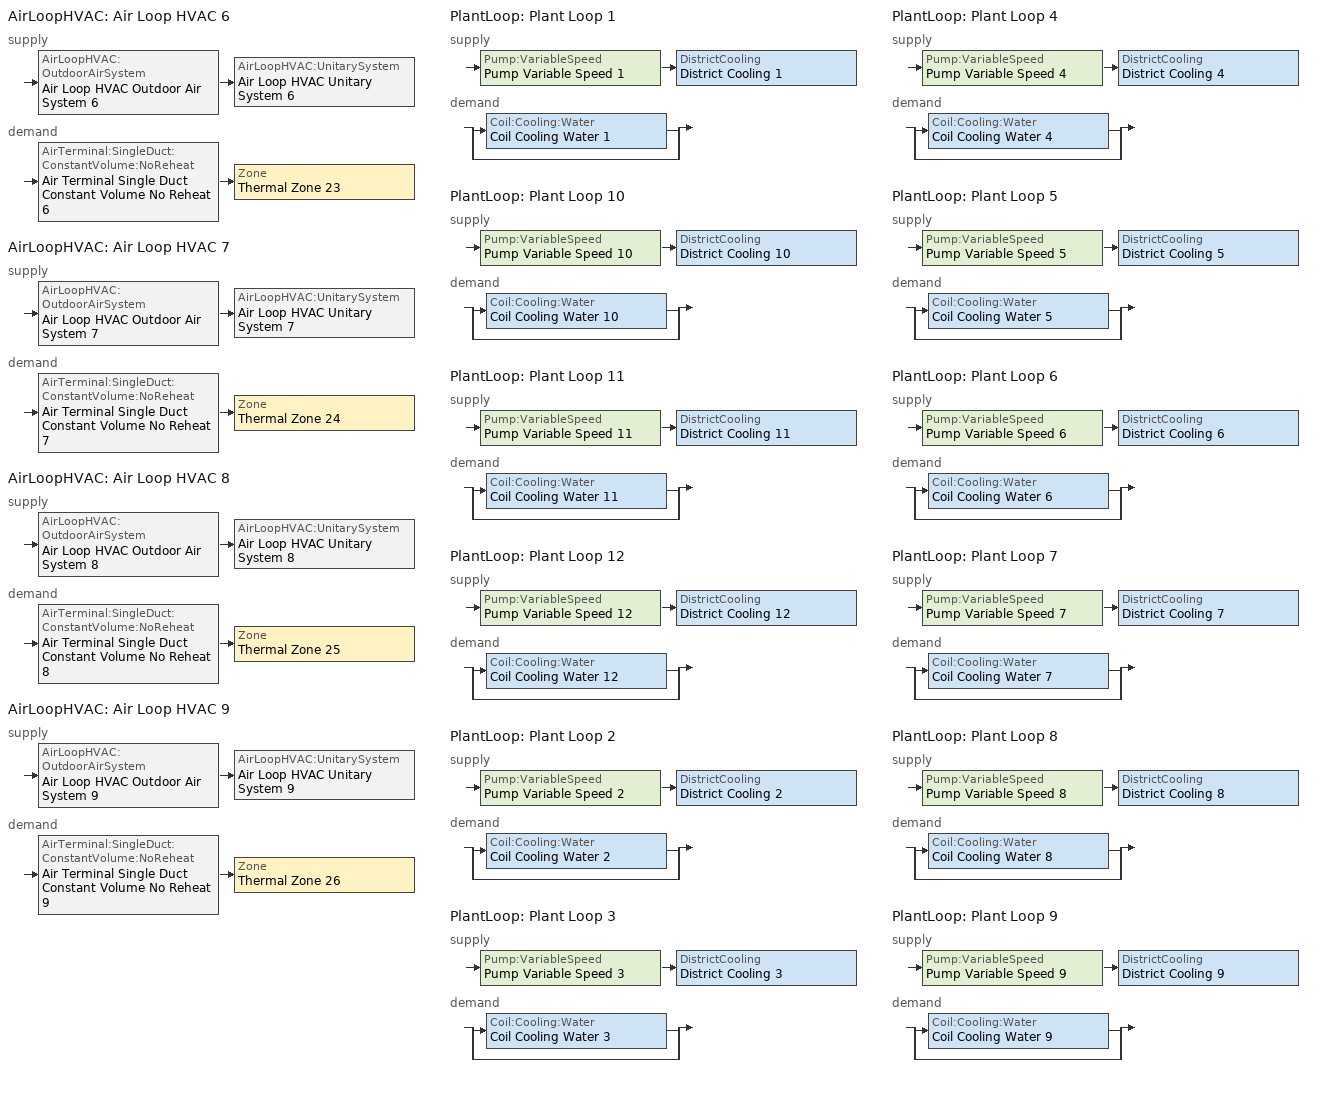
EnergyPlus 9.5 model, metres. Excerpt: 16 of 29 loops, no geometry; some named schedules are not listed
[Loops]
AirLoopHVAC 'Air Loop HVAC 6'
 supply: AirLoopHVAC:OutdoorAirSystem 'Air Loop HVAC Outdoor Air System 6' > AirLoopHVAC:UnitarySystem 'Air Loop HVAC Unitary System 6'
 demand: AirTerminal:SingleDuct:ConstantVolume:NoReheat 'Air Terminal Single Duct Constant Volume No Reheat 6' > Zone 'Thermal Zone 23'
AirLoopHVAC 'Air Loop HVAC 7'
 supply: AirLoopHVAC:OutdoorAirSystem 'Air Loop HVAC Outdoor Air System 7' > AirLoopHVAC:UnitarySystem 'Air Loop HVAC Unitary System 7'
 demand: AirTerminal:SingleDuct:ConstantVolume:NoReheat 'Air Terminal Single Duct Constant Volume No Reheat 7' > Zone 'Thermal Zone 24'
AirLoopHVAC 'Air Loop HVAC 8'
 supply: AirLoopHVAC:OutdoorAirSystem 'Air Loop HVAC Outdoor Air System 8' > AirLoopHVAC:UnitarySystem 'Air Loop HVAC Unitary System 8'
 demand: AirTerminal:SingleDuct:ConstantVolume:NoReheat 'Air Terminal Single Duct Constant Volume No Reheat 8' > Zone 'Thermal Zone 25'
AirLoopHVAC 'Air Loop HVAC 9'
 supply: AirLoopHVAC:OutdoorAirSystem 'Air Loop HVAC Outdoor Air System 9' > AirLoopHVAC:UnitarySystem 'Air Loop HVAC Unitary System 9'
 demand: AirTerminal:SingleDuct:ConstantVolume:NoReheat 'Air Terminal Single Duct Constant Volume No Reheat 9' > Zone 'Thermal Zone 26'
PlantLoop 'Plant Loop 1'
 supply: Pump:VariableSpeed 'Pump Variable Speed 1' > DistrictCooling 'District Cooling 1'
 demand: split
  | Coil:Cooling:Water 'Coil Cooling Water 1'
  | bypass
PlantLoop 'Plant Loop 10'
 supply: Pump:VariableSpeed 'Pump Variable Speed 10' > DistrictCooling 'District Cooling 10'
 demand: split
  | Coil:Cooling:Water 'Coil Cooling Water 10'
  | bypass
PlantLoop 'Plant Loop 11'
 supply: Pump:VariableSpeed 'Pump Variable Speed 11' > DistrictCooling 'District Cooling 11'
 demand: split
  | Coil:Cooling:Water 'Coil Cooling Water 11'
  | bypass
PlantLoop 'Plant Loop 12'
 supply: Pump:VariableSpeed 'Pump Variable Speed 12' > DistrictCooling 'District Cooling 12'
 demand: split
  | Coil:Cooling:Water 'Coil Cooling Water 12'
  | bypass
PlantLoop 'Plant Loop 2'
 supply: Pump:VariableSpeed 'Pump Variable Speed 2' > DistrictCooling 'District Cooling 2'
 demand: split
  | Coil:Cooling:Water 'Coil Cooling Water 2'
  | bypass
PlantLoop 'Plant Loop 3'
 supply: Pump:VariableSpeed 'Pump Variable Speed 3' > DistrictCooling 'District Cooling 3'
 demand: split
  | Coil:Cooling:Water 'Coil Cooling Water 3'
  | bypass
PlantLoop 'Plant Loop 4'
 supply: Pump:VariableSpeed 'Pump Variable Speed 4' > DistrictCooling 'District Cooling 4'
 demand: split
  | Coil:Cooling:Water 'Coil Cooling Water 4'
  | bypass
PlantLoop 'Plant Loop 5'
 supply: Pump:VariableSpeed 'Pump Variable Speed 5' > DistrictCooling 'District Cooling 5'
 demand: split
  | Coil:Cooling:Water 'Coil Cooling Water 5'
  | bypass
PlantLoop 'Plant Loop 6'
 supply: Pump:VariableSpeed 'Pump Variable Speed 6' > DistrictCooling 'District Cooling 6'
 demand: split
  | Coil:Cooling:Water 'Coil Cooling Water 6'
  | bypass
PlantLoop 'Plant Loop 7'
 supply: Pump:VariableSpeed 'Pump Variable Speed 7' > DistrictCooling 'District Cooling 7'
 demand: split
  | Coil:Cooling:Water 'Coil Cooling Water 7'
  | bypass
PlantLoop 'Plant Loop 8'
 supply: Pump:VariableSpeed 'Pump Variable Speed 8' > DistrictCooling 'District Cooling 8'
 demand: split
  | Coil:Cooling:Water 'Coil Cooling Water 8'
  | bypass
PlantLoop 'Plant Loop 9'
 supply: Pump:VariableSpeed 'Pump Variable Speed 9' > DistrictCooling 'District Cooling 9'
 demand: split
  | Coil:Cooling:Water 'Coil Cooling Water 9'
  | bypass
[SizingPeriod:DesignDay] Day of Month=21; Day Type=SummerDesignDay; Dry-Bulb Temperature Range Modifier Type=DifferenceSchedule; Humidity Condition Type=WetBulbProfileDifferenceSchedule; Barometric Pressure {Pa}=97973.2; Wind Speed {m/s}=9.02; Wind Direction {deg}=0; Rain Indicator=No; Snow Indicator=No; Solar Model Indicator=Schedule
Name | Month | Maximum Dry-Bulb Temperature {C} | Dry-Bulb Temperature Range Modifier Day Schedule | Wetbulb or DewPoint at Maximum Dry-Bulb {C} | Humidity Condition Day Schedule | Daylight Saving Time Indicator | Beam Solar Day Schedule | Diffuse Solar Day Schedule
Sizing Period Design Day 13 | 12 | 11 | Schedule Day 556 | 9.99532 | Schedule Day 557 | No | Schedule Day 558 | Schedule Day 559
Sizing Period Design Day 2 | 1 | 7.88889 | Schedule Day 512 | 7.21793 | Schedule Day 513 | No | Schedule Day 514 | Schedule Day 515
Sizing Period Design Day 3 | 2 | 9.88889 | Schedule Day 516 | 9.88889 | Schedule Day 517 | No | Schedule Day 518 | Schedule Day 519
Sizing Period Design Day 4 | 3 | 16 | Schedule Day 520 | 14.9947 | Schedule Day 521 | Yes | Schedule Day 522 | Schedule Day 523
Sizing Period Design Day 5 | 4 | 21.5556 | Schedule Day 524 | 17.2224 | Schedule Day 525 | Yes | Schedule Day 526 | Schedule Day 527
Sizing Period Design Day 6 | 5 | 26.7778 | Schedule Day 528 | 20.0019 | Schedule Day 529 | Yes | Schedule Day 530 | Schedule Day 531
Sizing Period Design Day 7 | 6 | 30.4444 | Schedule Day 532 | 21.6667 | Schedule Day 533 | Yes | Schedule Day 534 | Schedule Day 535
Sizing Period Design Day 8 | 7 | 32.1111 | Schedule Day 536 | 22.7778 | Schedule Day 537 | Yes | Schedule Day 538 | Schedule Day 539
Sizing Period Design Day 9 | 8 | 32.1111 | Schedule Day 540 | 22.7778 | Schedule Day 541 | Yes | Schedule Day 542 | Schedule Day 543
[ZoneControl:Thermostat] Temperature Difference Between Cutout And Setpoint {deltaC}=0
Name | Zone or ZoneList | Control Type Schedule | Control 1
Thermal Zone 23 Thermostat | Thermal Zone 23 | Thermal Zone 23 Thermostat Schedule | Thermostat Setpoint Dual Setpoint 6
Thermal Zone 24 Thermostat | Thermal Zone 24 | Thermal Zone 24 Thermostat Schedule | Thermostat Setpoint Dual Setpoint 7
Thermal Zone 25 Thermostat | Thermal Zone 25 | Thermal Zone 25 Thermostat Schedule | Thermostat Setpoint Dual Setpoint 8
Thermal Zone 26 Thermostat | Thermal Zone 26 | Thermal Zone 26 Thermostat Schedule | Thermostat Setpoint Dual Setpoint 9
[ThermostatSetpoint:DualSetpoint]
Name | Heating Setpoint Temperature Schedule | Cooling Setpoint Temperature Schedule
Thermostat Setpoint Dual Setpoint 6 | Schedule Year 12 | Schedule Year 11
Thermostat Setpoint Dual Setpoint 7 | Schedule Year 14 | Schedule Year 13
Thermostat Setpoint Dual Setpoint 8 | Schedule Year 16 | Schedule Year 15
Thermostat Setpoint Dual Setpoint 9 | Schedule Year 18 | Schedule Year 17
[AirTerminal:SingleDuct:ConstantVolume:NoReheat]
Name | Availability Schedule | Maximum Air Flow Rate {m3/s}
Air Terminal Single Duct Constant Volume No Reheat 6 | Schedule Compact 25 | 11.9222
Air Terminal Single Duct Constant Volume No Reheat 7 | Schedule Compact 29 | 4.36043
Air Terminal Single Duct Constant Volume No Reheat 8 | Schedule Compact 33 | 9.27854
Air Terminal Single Duct Constant Volume No Reheat 9 | Schedule Compact 37 | 11.1463
[Zone equipment]
Thermal Zone 23: Air Terminal Single Duct Constant Volume No Reheat 6
Thermal Zone 24: Air Terminal Single Duct Constant Volume No Reheat 7
Thermal Zone 25: Air Terminal Single Duct Constant Volume No Reheat 8
Thermal Zone 26: Air Terminal Single Duct Constant Volume No Reheat 9
[Sizing:Zone] Zone Cooling Design Supply Air Temperature Input Method=SupplyAirTemperature; Zone Cooling Design Supply Air Temperature {C}=13.8889; Zone Cooling Design Supply Air Temperature Difference {deltaC}=11.11; Zone Heating Design Supply Air Temperature Input Method=SupplyAirTemperature; Zone Heating Design Supply Air Temperature {C}=35; Zone Heating Design Supply Air Temperature Difference {deltaC}=11.11; Zone Cooling Design Supply Air Humidity Ratio {kgWater/kgDryAir}=0.0085; Zone Heating Design Supply Air Humidity Ratio {kgWater/kgDryAir}=0.008; Cooling Design Air Flow Method=Flow/Zone; Cooling Minimum Air Flow per Zone Floor Area {m3/s-m2}=0.000762; Cooling Minimum Air Flow {m3/s}=0; Cooling Minimum Air Flow Fraction=0; Heating Design Air Flow Method=Flow/Zone; Heating Maximum Air Flow per Zone Floor Area {m3/s-m2}=0.002032; Heating Maximum Air Flow {m3/s}=0.141576; Heating Maximum Air Flow Fraction=0.3; Account for Dedicated Outdoor Air System=No
Name | Design Specification Outdoor Air Object | Cooling Design Air Flow Rate {m3/s} | Heating Design Air Flow Rate {m3/s}
Thermal Zone 23 | Design Specification Outdoor Air 6 | 11.9222 | 11.9222
Thermal Zone 24 | Design Specification Outdoor Air 7 | 4.36043 | 4.36043
Thermal Zone 25 | Design Specification Outdoor Air 8 | 9.27854 | 9.27854
Thermal Zone 26 | Design Specification Outdoor Air 9 | 11.1463 | 11.1463
[DesignSpecification:OutdoorAir] Outdoor Air Method=Sum; Outdoor Air Flow per Person {m3/s-person}=0; Outdoor Air Flow per Zone Floor Area {m3/s-m2}=0; Outdoor Air Flow per Zone {m3/s}=0; Outdoor Air Flow Air Changes per Hour {1/hr}=0
Design Specification Outdoor Air 6; Design Specification Outdoor Air 7; Design Specification Outdoor Air 8; Design Specification Outdoor Air 9
[Fan:OnOff] Fan Total Efficiency=0.64; Pressure Rise {Pa}=310.723; Motor Efficiency=0.914286; Motor In Airstream Fraction=1
Name | Availability Schedule | Maximum Flow Rate {m3/s} | Fan Power Ratio Function of Speed Ratio Curve | Fan Efficiency Ratio Function of Speed Ratio Curve
Fan On Off 6 | Schedule Year 75 | 11.9222 | Fan On Off Power Curve 5 | Fan On Off Efficiency Curve 5
Fan On Off 7 | Schedule Year 77 | 4.36043 | Fan On Off Power Curve 6 | Fan On Off Efficiency Curve 6
Fan On Off 8 | Schedule Year 79 | 9.27854 | Fan On Off Power Curve 7 | Fan On Off Efficiency Curve 7
Fan On Off 9 | Schedule Year 81 | 11.1463 | Fan On Off Power Curve 8 | Fan On Off Efficiency Curve 8
[Coil:Heating:Electric] Efficiency=1
Name | Availability Schedule | Nominal Capacity {W}
Coil Heating Electric 6 | Schedule Compact 23 | 1.5464e+06
Coil Heating Electric 7 | Schedule Compact 27 | 565581
Coil Heating Electric 8 | Schedule Compact 31 | 1.2035e+06
Coil Heating Electric 9 | Schedule Compact 35 | 1.44577e+06
[Coil:Heating:DX:SingleSpeed]
Coil Heating DX Single Speed 1: Availability Schedule=Schedule Compact 66; Gross Rated Heating Capacity {W}=5776.66; Gross Rated Heating COP {W/W}=3; Rated Air Flow Rate {m3/s}=0.193782; Rated Supply Fan Power Per Volume Flow Rate {W/(m3/s)}=773.3; Heating Capacity Function of Temperature Curve=Table Multi Variable Lookup 7; Heating Capacity Function of Flow Fraction Curve=Table Multi Variable Lookup 8; Energy Input Ratio Function of Temperature Curve=Table Multi Variable Lookup 9; Energy Input Ratio Function of Flow Fraction Curve=Table Multi Variable Lookup 10; Part Load Fraction Correlation Curve=Curve Quadratic 26; Minimum Outdoor Dry-Bulb Temperature for Compressor Operation {C}=-60; Maximum Outdoor Dry-Bulb Temperature for Defrost Operation {C}=5; Crankcase Heater Capacity {W}=0; Maximum Outdoor Dry-Bulb Temperature for Crankcase Heater Operation {C}=10; Defrost Strategy=Resistive; Defrost Control=Timed; Defrost Time Period Fraction=0.166667; Resistive Defrost Heater Capacity {W}=2000
[AirLoopHVAC] Design Supply Air Flow Rate {m3/s}=AutoSize; Design Return Air Flow Fraction of Supply Air Flow=1
Air Loop HVAC 6; Air Loop HVAC 7; Air Loop HVAC 8; Air Loop HVAC 9
[Sizing:System] Type of Load to Size On=Sensible; Design Outdoor Air Flow Rate {m3/s}=0; Central Heating Maximum System Air Flow Ratio=1; Preheat Design Temperature {C}=10; Preheat Design Humidity Ratio {kgWater/kgDryAir}=0.008; Precool Design Temperature {C}=15.5556; Precool Design Humidity Ratio {kgWater/kgDryAir}=0.008; Central Heating Design Supply Air Temperature {C}=35; Type of Zone Sum to Use=NonCoincident; 100% Outdoor Air in Cooling=No; 100% Outdoor Air in Heating=No; Central Cooling Design Supply Air Humidity Ratio {kgWater/kgDryAir}=0.0085; Central Heating Design Supply Air Humidity Ratio {kgWater/kgDryAir}=0.008; Cooling Supply Air Flow Rate Method=Flow/System; Cooling Supply Air Flow Rate Per Floor Area {m3/s-m2}=0.00996765; Cooling Fraction of Autosized Cooling Supply Air Flow Rate=1; Cooling Supply Air Flow Rate Per Unit Cooling Capacity {m3/s-W}=3.94755e-05; Heating Supply Air Flow Rate Method=Flow/System; Heating Supply Air Flow Rate Per Floor Area {m3/s-m2}=0.00996765; Heating Fraction of Autosized Heating Supply Air Flow Rate=1; Heating Fraction of Autosized Cooling Supply Air Flow Rate=1; Heating Supply Air Flow Rate Per Unit Heating Capacity {m3/s-W}=3.15882e-05; System Outdoor Air Method=ZoneSum; Zone Maximum Outdoor Air Fraction=1; Cooling Design Capacity Method=CoolingDesignCapacity; Cooling Design Capacity {W}=Autosize; Cooling Design Capacity Per Floor Area {W/m2}=234.7; Fraction of Autosized Cooling Design Capacity=1; Heating Design Capacity Method=HeatingDesignCapacity; Heating Design Capacity {W}=Autosize; Heating Design Capacity Per Floor Area {W/m2}=157; Fraction of Autosized Heating Design Capacity=1; Central Cooling Capacity Control Method=VT
Name | Central Cooling Design Supply Air Temperature {C} | Cooling Supply Air Flow Rate {m3/s} | Heating Supply Air Flow Rate {m3/s}
Air Loop HVAC 6 | 21.7258 | 11.9222 | 11.9222
Air Loop HVAC 7 | 24.6706 | 4.36043 | 4.36043
Air Loop HVAC 8 | 20.9289 | 9.27854 | 9.27854
Air Loop HVAC 9 | 21.8692 | 11.1463 | 11.1463
[AvailabilityManager:NightCycle] Applicability Schedule=Always On Discrete; Control Type=CycleOnAny; Thermostat Tolerance {deltaC}=1; Cycling Run Time Control Type=FixedRunTime; Cycling Run Time {s}=3600
Name | Fan Schedule
Availability Manager Night Cycle 1 | Schedule Year 65
Availability Manager Night Cycle 10 | Schedule Year 83
Availability Manager Night Cycle 11 | Schedule Year 85
Availability Manager Night Cycle 12 | Schedule Year 87
Availability Manager Night Cycle 13 | Schedule Year 89
Availability Manager Night Cycle 14 | Schedule Year 92
Availability Manager Night Cycle 15 | Schedule Year 94
Availability Manager Night Cycle 16 | Schedule Year 97
Availability Manager Night Cycle 17 | Schedule Year 99
Availability Manager Night Cycle 2 | Schedule Year 67
Availability Manager Night Cycle 3 | Schedule Year 69
Availability Manager Night Cycle 4 | Schedule Year 71
Availability Manager Night Cycle 5 | Schedule Year 73
Availability Manager Night Cycle 6 | Schedule Year 75
Availability Manager Night Cycle 7 | Schedule Year 77
Availability Manager Night Cycle 8 | Schedule Year 79
Availability Manager Night Cycle 9 | Schedule Year 81
[Controller:OutdoorAir] Minimum Outdoor Air Flow Rate {m3/s}=0; Maximum Outdoor Air Flow Rate {m3/s}=0; Economizer Control Type=NoEconomizer; Economizer Control Action Type=ModulateFlow; Economizer Maximum Limit Dry-Bulb Temperature {C}=28; Economizer Maximum Limit Enthalpy {J/kg}=64000; Economizer Minimum Limit Dry-Bulb Temperature {C}=-100; Lockout Type=NoLockout; Minimum Limit Type=FixedMinimum; High Humidity Control=No; Control High Indoor Humidity Based on Outdoor Humidity Ratio=Yes; Heat Recovery Bypass Control Type=BypassWhenWithinEconomizerLimits
Name | Minimum Outdoor Air Schedule
Controller Outdoor Air 6 | Schedule Year 76
Controller Outdoor Air 7 | Schedule Year 78
Controller Outdoor Air 8 | Schedule Year 80
Controller Outdoor Air 9 | Schedule Year 82
[AvailabilityManager:Scheduled] Schedule=Always On Discrete
Air Loop HVAC Outdoor Air System 1 Availability Manager; Air Loop HVAC Outdoor Air System 10 Availability Manager; Air Loop HVAC Outdoor Air System 11 Availability Manager; Air Loop HVAC Outdoor Air System 12 Availability Manager; Air Loop HVAC Outdoor Air System 13 Availability Manager; Air Loop HVAC Outdoor Air System 14 Availability Manager; Air Loop HVAC Outdoor Air System 15 Availability Manager; Air Loop HVAC Outdoor Air System 16 Availability Manager; Air Loop HVAC Outdoor Air System 17 Availability Manager; Air Loop HVAC Outdoor Air System 2 Availability Manager; Air Loop HVAC Outdoor Air System 3 Availability Manager; Air Loop HVAC Outdoor Air System 4 Availability Manager; Air Loop HVAC Outdoor Air System 5 Availability Manager; Air Loop HVAC Outdoor Air System 6 Availability Manager; Air Loop HVAC Outdoor Air System 7 Availability Manager; Air Loop HVAC Outdoor Air System 8 Availability Manager; Air Loop HVAC Outdoor Air System 9 Availability Manager
[SetpointManager:MixedAir] Control Variable=Temperature
Node 139 OS Default SPM; Node 160 OS Default SPM; Node 181 OS Default SPM; Node 202 OS Default SPM
[AirLoopHVAC:UnitarySystem] Control Type=Load; Dehumidification Control Type=CoolReheat; Fan Placement=DrawThrough; DX Heating Coil Sizing Ratio=1; Use DOAS DX Cooling Coil=No; Minimum Supply Air Temperature {C}=2; Latent Load Control=LatentOrSensibleLoadControl; Cooling Supply Air Flow Rate Method=SupplyAirFlowRate; Heating Supply Air Flow Rate Method=SupplyAirFlowRate; No Load Supply Air Flow Rate Method=SupplyAirFlowRate; Maximum Supply Air Temperature {C}=80; Maximum Outdoor Dry-Bulb Temperature for Supplemental Heater Operation {C}=21; Maximum Cycling Rate {cycles/hr}=2.5; Heat Pump Time Constant {s}=60; Fraction of On-Cycle Power Use=0.01; Heat Pump Fan Delay Time {s}=60; Ancillary On-Cycle Electric Power {W}=0; Ancillary Off-Cycle Electric Power {W}=0
Name | Controlling Zone or Thermostat Location | Supply Fan | Supply Air Fan Operating Mode Schedule | Cooling Coil | Supplemental Heating Coil | Cooling Supply Air Flow Rate {m3/s} | Heating Supply Air Flow Rate {m3/s} | No Load Supply Air Flow Rate {m3/s} | Design Specification Multispeed Object
Air Loop HVAC Unitary System 6 | Thermal Zone 23 | Fan On Off 6 | Schedule Year 75 | Coil Cooling Water 6 | Coil Heating Electric 6 | 11.9222 | 11.9222 | 11.9222 | Unitary System Performance Multispeed 6
Air Loop HVAC Unitary System 7 | Thermal Zone 24 | Fan On Off 7 | Schedule Year 77 | Coil Cooling Water 7 | Coil Heating Electric 7 | 4.36043 | 4.36043 | 4.36043 | Unitary System Performance Multispeed 7
Air Loop HVAC Unitary System 8 | Thermal Zone 25 | Fan On Off 8 | Schedule Year 79 | Coil Cooling Water 8 | Coil Heating Electric 8 | 9.27854 | 9.27854 | 9.27854 | Unitary System Performance Multispeed 8
Air Loop HVAC Unitary System 9 | Thermal Zone 26 | Fan On Off 9 | Schedule Year 81 | Coil Cooling Water 9 | Coil Heating Electric 9 | 11.1463 | 11.1463 | 11.1463 | Unitary System Performance Multispeed 9
[Coil:Cooling:Water] Design Water Flow Rate {m3/s}=Autosize; Design Air Flow Rate {m3/s}=Autosize; Design Inlet Water Temperature {C}=6.66667; Design Inlet Air Temperature {C}=Autosize; Design Inlet Air Humidity Ratio {kgWater/kgDryAir}=Autosize; Design Outlet Air Humidity Ratio {kgWater/kgDryAir}=Autosize; Type of Analysis=DetailedAnalysis; Heat Exchanger Configuration=CrossFlow
Name | Availability Schedule | Design Outlet Air Temperature {C}
Coil Cooling Water 1 | Schedule Compact 2 | 14.9775
Coil Cooling Water 10 | Schedule Compact 38 | 23.9769
Coil Cooling Water 11 | Schedule Compact 42 | 24.1606
Coil Cooling Water 12 | Schedule Compact 73 | 22.0542
Coil Cooling Water 2 | Schedule Compact 6 | 15.6952
Coil Cooling Water 3 | Schedule Compact 10 | 21.4341
Coil Cooling Water 4 | Schedule Compact 14 | 21.4104
Coil Cooling Water 5 | Schedule Compact 18 | 21.7409
Coil Cooling Water 6 | Schedule Compact 22 | 21.3099
Coil Cooling Water 7 | Schedule Compact 26 | 24.2547
Coil Cooling Water 8 | Schedule Compact 30 | 20.513
Coil Cooling Water 9 | Schedule Compact 34 | 21.4532
[UnitarySystemPerformance:Multispeed] Number of Speeds for Heating=0; Number of Speeds for Cooling=1; Single Mode Operation=No; No Load Supply Air Flow Rate Ratio=1; Heating Speed Supply Air Flow Ratio 1=1; Cooling Speed Supply Air Flow Ratio 1=1
Unitary System Performance Multispeed 6; Unitary System Performance Multispeed 7; Unitary System Performance Multispeed 8; Unitary System Performance Multispeed 9
[SetpointManager:SingleZone:Reheat] Control Variable=Temperature; Minimum Supply Air Temperature {C}=-99; Maximum Supply Air Temperature {C}=99
Name | Control Zone
Setpoint Manager Single Zone Reheat 6 | Thermal Zone 23
Setpoint Manager Single Zone Reheat 7 | Thermal Zone 24
Setpoint Manager Single Zone Reheat 8 | Thermal Zone 25
Setpoint Manager Single Zone Reheat 9 | Thermal Zone 26
[PlantLoop] Fluid Type=Water; Maximum Loop Temperature {C}=100; Minimum Loop Temperature {C}=0; Maximum Loop Flow Rate {m3/s}=Autosize; Minimum Loop Flow Rate {m3/s}=0; Plant Loop Volume {m3}=Autocalculate; Load Distribution Scheme=Optimal; Plant Loop Demand Calculation Scheme=SingleSetpoint
Name | Plant Equipment Operation Scheme
Plant Loop 1 | Plant Loop 1 Operation Schemes
Plant Loop 10 | Plant Loop 10 Operation Schemes
Plant Loop 11 | Plant Loop 11 Operation Schemes
Plant Loop 12 | Plant Loop 12 Operation Schemes
Plant Loop 2 | Plant Loop 2 Operation Schemes
Plant Loop 3 | Plant Loop 3 Operation Schemes
Plant Loop 4 | Plant Loop 4 Operation Schemes
Plant Loop 5 | Plant Loop 5 Operation Schemes
Plant Loop 6 | Plant Loop 6 Operation Schemes
Plant Loop 7 | Plant Loop 7 Operation Schemes
Plant Loop 8 | Plant Loop 8 Operation Schemes
Plant Loop 9 | Plant Loop 9 Operation Schemes
[Sizing:Plant] Loop Type=Cooling; Design Loop Exit Temperature {C}=6.66667; Loop Design Temperature Difference {deltaC}=5.55556; Sizing Option=noncoincident; Zone Timesteps in Averaging Window=1; Coincident Sizing Factor Mode=None
Plant Loop 1; Plant Loop 10; Plant Loop 11; Plant Loop 12; Plant Loop 2; Plant Loop 3; Plant Loop 4; Plant Loop 5; Plant Loop 6; Plant Loop 7; Plant Loop 8; Plant Loop 9
[Pump:VariableSpeed] Design Maximum Flow Rate {m3/s}=Autosize; Design Pump Head {Pa}=179352; Design Power Consumption {W}=Autosize; Motor Efficiency=0.9; Fraction of Motor Inefficiencies to Fluid Stream=0; Coefficient 1 of the Part Load Performance Curve=0; Coefficient 2 of the Part Load Performance Curve=1; Coefficient 3 of the Part Load Performance Curve=0; Coefficient 4 of the Part Load Performance Curve=0; Design Minimum Flow Rate {m3/s}=0; Pump Control Type=Intermittent; Skin Loss Radiative Fraction=0.5; Design Power Sizing Method=PowerPerFlow; Design Electric Power per Unit Flow Rate {W/(m3/s)}=1e-06; Design Shaft Power per Unit Flow Rate per Unit Head {W/((m3/s)-Pa)}=1.28205; Design Minimum Flow Rate Fraction=0
Pump Variable Speed 1; Pump Variable Speed 10; Pump Variable Speed 11; Pump Variable Speed 12; Pump Variable Speed 2; Pump Variable Speed 3; Pump Variable Speed 4; Pump Variable Speed 5; Pump Variable Speed 6; Pump Variable Speed 7; Pump Variable Speed 8; Pump Variable Speed 9
[DistrictCooling] Nominal Capacity {W}=100000000
District Cooling 1; District Cooling 10; District Cooling 11; District Cooling 12; District Cooling 2; District Cooling 3; District Cooling 4; District Cooling 5; District Cooling 6; District Cooling 7; District Cooling 8; District Cooling 9
[PlantEquipmentOperationSchemes] Control Scheme Object Type 1=PlantEquipmentOperation:CoolingLoad; Control Scheme Schedule Name 1=Always On Discrete
Name | Control Scheme Name 1
Plant Loop 1 Operation Schemes | Plant Loop 1 Cooling Operation Scheme
Plant Loop 10 Operation Schemes | Plant Loop 10 Cooling Operation Scheme
Plant Loop 11 Operation Schemes | Plant Loop 11 Cooling Operation Scheme
Plant Loop 12 Operation Schemes | Plant Loop 12 Cooling Operation Scheme
Plant Loop 2 Operation Schemes | Plant Loop 2 Cooling Operation Scheme
Plant Loop 3 Operation Schemes | Plant Loop 3 Cooling Operation Scheme
Plant Loop 4 Operation Schemes | Plant Loop 4 Cooling Operation Scheme
Plant Loop 5 Operation Schemes | Plant Loop 5 Cooling Operation Scheme
Plant Loop 6 Operation Schemes | Plant Loop 6 Cooling Operation Scheme
Plant Loop 7 Operation Schemes | Plant Loop 7 Cooling Operation Scheme
Plant Loop 8 Operation Schemes | Plant Loop 8 Cooling Operation Scheme
Plant Loop 9 Operation Schemes | Plant Loop 9 Cooling Operation Scheme
[PlantEquipmentOperation:CoolingLoad] Load Range Lower Limit 1 {W}=0; Load Range Upper Limit 1 {W}=1000000000
Name | Range Equipment List Name 1
Plant Loop 1 Cooling Operation Scheme | Plant Loop 1 Cooling Equipment List
Plant Loop 10 Cooling Operation Scheme | Plant Loop 10 Cooling Equipment List
Plant Loop 11 Cooling Operation Scheme | Plant Loop 11 Cooling Equipment List
Plant Loop 12 Cooling Operation Scheme | Plant Loop 12 Cooling Equipment List
Plant Loop 2 Cooling Operation Scheme | Plant Loop 2 Cooling Equipment List
Plant Loop 3 Cooling Operation Scheme | Plant Loop 3 Cooling Equipment List
Plant Loop 4 Cooling Operation Scheme | Plant Loop 4 Cooling Equipment List
Plant Loop 5 Cooling Operation Scheme | Plant Loop 5 Cooling Equipment List
Plant Loop 6 Cooling Operation Scheme | Plant Loop 6 Cooling Equipment List
Plant Loop 7 Cooling Operation Scheme | Plant Loop 7 Cooling Equipment List
Plant Loop 8 Cooling Operation Scheme | Plant Loop 8 Cooling Equipment List
Plant Loop 9 Cooling Operation Scheme | Plant Loop 9 Cooling Equipment List
[PlantEquipmentList]
Plant Loop 1 Cooling Equipment List: DistrictCooling, District Cooling 1
Plant Loop 10 Cooling Equipment List: DistrictCooling, District Cooling 10
Plant Loop 11 Cooling Equipment List: DistrictCooling, District Cooling 11
Plant Loop 12 Cooling Equipment List: DistrictCooling, District Cooling 12
Plant Loop 2 Cooling Equipment List: DistrictCooling, District Cooling 2
Plant Loop 3 Cooling Equipment List: DistrictCooling, District Cooling 3
Plant Loop 4 Cooling Equipment List: DistrictCooling, District Cooling 4
Plant Loop 5 Cooling Equipment List: DistrictCooling, District Cooling 5
Plant Loop 6 Cooling Equipment List: DistrictCooling, District Cooling 6
Plant Loop 7 Cooling Equipment List: DistrictCooling, District Cooling 7
Plant Loop 8 Cooling Equipment List: DistrictCooling, District Cooling 8
Plant Loop 9 Cooling Equipment List: DistrictCooling, District Cooling 9
[SetpointManager:Scheduled] Control Variable=Temperature
Name | Schedule
Setpoint Manager Scheduled 5 | Schedule Constant 30
Setpoint Manager Scheduled 6 | Schedule Constant 33
Setpoint Manager Scheduled 7 | Schedule Constant 36
Setpoint Manager Scheduled 8 | Schedule Constant 39
Setpoint Manager Scheduled 9 | Schedule Constant 42
Setpoint Manager Scheduled 1 | Schedule Constant 18
Setpoint Manager Scheduled 10 | Schedule Constant 45
Setpoint Manager Scheduled 11 | Schedule Constant 48
Setpoint Manager Scheduled 12 | Schedule Constant 51
Setpoint Manager Scheduled 2 | Schedule Constant 21
Setpoint Manager Scheduled 3 | Schedule Constant 24
Setpoint Manager Scheduled 4 | Schedule Constant 27
[EnergyManagementSystem:Sensor] Output:Variable or Output:Meter=Cooling Coil Total Cooling Rate
Name | Output:Variable or Output:Meter Index Key
Energy_Management_System_Sensor_6 | Coil Cooling Water 6
Energy_Management_System_Sensor_7 | Coil Cooling Water 7
Energy_Management_System_Sensor_8 | Coil Cooling Water 8
Energy_Management_System_Sensor_9 | Coil Cooling Water 9
[EnergyManagementSystem:Actuator] Actuated Component Type=Schedule:Compact; Actuated Component Control Type=Schedule Value
Name | Actuated Component Unique
Energy_Management_System_Actuator_1 | Schedule Compact 3
Energy_Management_System_Actuator_10 | Schedule Compact 39
Energy_Management_System_Actuator_11 | Schedule Compact 43
Energy_Management_System_Actuator_12 | Schedule Compact 74
Energy_Management_System_Actuator_2 | Schedule Compact 7
Energy_Management_System_Actuator_3 | Schedule Compact 11
Energy_Management_System_Actuator_4 | Schedule Compact 15
Energy_Management_System_Actuator_5 | Schedule Compact 19
Energy_Management_System_Actuator_6 | Schedule Compact 23
Energy_Management_System_Actuator_7 | Schedule Compact 27
Energy_Management_System_Actuator_8 | Schedule Compact 31
Energy_Management_System_Actuator_9 | Schedule Compact 35
[EnergyManagementSystem:Program]
Energy_Management_System_Program_1: IF (Energy_Management_System_Sensor_1 > 0.1); SET Energy_Management_System_Actuator_1 = 1; ELSE; SET Energy_Management_System_Actuator_1 = 0; ENDIF
Energy_Management_System_Program_10: IF (Energy_Management_System_Sensor_10 > 0.1); SET Energy_Management_System_Actuator_10 = 1; ELSE; SET Energy_Management_System_Actuator_10 = 0; ENDIF
Energy_Management_System_Program_11: IF (Energy_Management_System_Sensor_11 > 0.1); SET Energy_Management_System_Actuator_11 = 1; ELSE; SET Energy_Management_System_Actuator_11 = 0; ENDIF
Energy_Management_System_Program_12: IF (Energy_Management_System_Sensor_12 > 0.1); SET Energy_Management_System_Actuator_12 = 1; ELSE; SET Energy_Management_System_Actuator_12 = 0; ENDIF
Energy_Management_System_Program_2: IF (Energy_Management_System_Sensor_2 > 0.1); SET Energy_Management_System_Actuator_2 = 1; ELSE; SET Energy_Management_System_Actuator_2 = 0; ENDIF
Energy_Management_System_Program_3: IF (Energy_Management_System_Sensor_3 > 0.1); SET Energy_Management_System_Actuator_3 = 1; ELSE; SET Energy_Management_System_Actuator_3 = 0; ENDIF
Energy_Management_System_Program_4: IF (Energy_Management_System_Sensor_4 > 0.1); SET Energy_Management_System_Actuator_4 = 1; ELSE; SET Energy_Management_System_Actuator_4 = 0; ENDIF
Energy_Management_System_Program_5: IF (Energy_Management_System_Sensor_5 > 0.1); SET Energy_Management_System_Actuator_5 = 1; ELSE; SET Energy_Management_System_Actuator_5 = 0; ENDIF
Energy_Management_System_Program_6: IF (Energy_Management_System_Sensor_6 > 0.1); SET Energy_Management_System_Actuator_6 = 1; ELSE; SET Energy_Management_System_Actuator_6 = 0; ENDIF
Energy_Management_System_Program_7: IF (Energy_Management_System_Sensor_7 > 0.1); SET Energy_Management_System_Actuator_7 = 1; ELSE; SET Energy_Management_System_Actuator_7 = 0; ENDIF
Energy_Management_System_Program_8: IF (Energy_Management_System_Sensor_8 > 0.1); SET Energy_Management_System_Actuator_8 = 1; ELSE; SET Energy_Management_System_Actuator_8 = 0; ENDIF
Energy_Management_System_Program_9: IF (Energy_Management_System_Sensor_9 > 0.1); SET Energy_Management_System_Actuator_9 = 1; ELSE; SET Energy_Management_System_Actuator_9 = 0; ENDIF
[EnergyManagementSystem:ProgramCallingManager]
Energy Management System Program Calling Manager 1: InsideHVACSystemIterationLoop; Energy_Management_System_Program_1
Energy Management System Program Calling Manager 10: InsideHVACSystemIterationLoop; Energy_Management_System_Program_10
Energy Management System Program Calling Manager 11: InsideHVACSystemIterationLoop; Energy_Management_System_Program_11
Energy Management System Program Calling Manager 12: InsideHVACSystemIterationLoop; Energy_Management_System_Program_12
Energy Management System Program Calling Manager 2: InsideHVACSystemIterationLoop; Energy_Management_System_Program_2
Energy Management System Program Calling Manager 3: InsideHVACSystemIterationLoop; Energy_Management_System_Program_3
Energy Management System Program Calling Manager 4: InsideHVACSystemIterationLoop; Energy_Management_System_Program_4
Energy Management System Program Calling Manager 5: InsideHVACSystemIterationLoop; Energy_Management_System_Program_5
Energy Management System Program Calling Manager 6: InsideHVACSystemIterationLoop; Energy_Management_System_Program_6
Energy Management System Program Calling Manager 7: InsideHVACSystemIterationLoop; Energy_Management_System_Program_7
Energy Management System Program Calling Manager 8: InsideHVACSystemIterationLoop; Energy_Management_System_Program_8
Energy Management System Program Calling Manager 9: InsideHVACSystemIterationLoop; Energy_Management_System_Program_9
[Schedule:Compact]
Thermal Zone 23 Thermostat Schedule; Thermal Zone 24 Thermostat Schedule; Thermal Zone 25 Thermostat Schedule; Thermal Zone 26 Thermostat Schedule: Through: 12/31, For: AllDays, Until: 24:00, 4
Schedule Compact 66; Schedule Compact 10; Schedule Compact 11; Schedule Compact 14; Schedule Compact 15; Schedule Compact 18; Schedule Compact 19; Schedule Compact 2; Schedule Compact 22; Schedule Compact 23; Schedule Compact 25; Schedule Compact 26; Schedule Compact 27; Schedule Compact 29; Schedule Compact 3; Schedule Compact 30; Schedule Compact 31; Schedule Compact 33; Schedule Compact 34; Schedule Compact 35; Schedule Compact 37; Schedule Compact 38; Schedule Compact 39; Schedule Compact 42; Schedule Compact 43; Schedule Compact 6; Schedule Compact 7; Schedule Compact 73; Schedule Compact 74: Through: 12/31, For: AllDays, Until: 24:00, 1
[Schedule:Year]
Schedule Year 12: Schedule Week 12, 1, 1, 12, 31
Schedule Year 11: Schedule Week 11, 1, 1, 12, 31
Schedule Year 14: Schedule Week 14, 1, 1, 12, 31
Schedule Year 13: Schedule Week 13, 1, 1, 12, 31
Schedule Year 16: Schedule Week 16, 1, 1, 12, 31
Schedule Year 15: Schedule Week 15, 1, 1, 12, 31
Schedule Year 18: Schedule Week 18, 1, 1, 12, 31
Schedule Year 17: Schedule Week 17, 1, 1, 12, 31
Schedule Year 87: Schedule Week 87, 1, 1, 12, 31
Schedule Year 65: Schedule Week 65, 1, 1, 12, 31
Schedule Year 67: Schedule Week 67, 1, 1, 12, 31
Schedule Year 69: Schedule Week 69, 1, 1, 12, 31
Schedule Year 71: Schedule Week 71, 1, 1, 12, 31
Schedule Year 73: Schedule Week 73, 1, 1, 12, 31
Schedule Year 75: Schedule Week 75, 1, 1, 12, 31
Schedule Year 76: Schedule Week 76, 1, 1, 12, 31
Schedule Year 77: Schedule Week 77, 1, 1, 12, 31
Schedule Year 78: Schedule Week 78, 1, 1, 12, 31
Schedule Year 79: Schedule Week 79, 1, 1, 12, 31
Schedule Year 80: Schedule Week 80, 1, 1, 12, 31
Schedule Year 81: Schedule Week 81, 1, 1, 12, 31
Schedule Year 82: Schedule Week 82, 1, 1, 12, 31
Schedule Year 83: Schedule Week 83, 1, 1, 12, 31
Schedule Year 85: Schedule Week 85, 1, 1, 12, 31
Schedule Year 89: Schedule Week 89, 1, 1, 12, 31
Schedule Year 92: Schedule Week 92, 1, 1, 12, 31
Schedule Year 94: Schedule Week 94, 1, 1, 12, 31
Schedule Year 97: Schedule Week 97, 1, 1, 12, 31
Schedule Year 99: Schedule Week 99, 1, 1, 12, 31
[Schedule:Week:Daily]
Schedule Week 12: Schedule Day 113, Schedule Day 113, Schedule Day 113, Schedule Day 113, Schedule Day 113, Schedule Day 113, Schedule Day 113, Schedule Day 113, Schedule Day 113, Schedule Day 114, Schedule Day 113, Schedule Day 113
Schedule Week 11: Schedule Day 106, Schedule Day 106, Schedule Day 106, Schedule Day 106, Schedule Day 106, Schedule Day 106, Schedule Day 106, Schedule Day 106, Schedule Day 106, Schedule Day 109, Schedule Day 106, Schedule Day 106
Schedule Week 14: Schedule Day 123, Schedule Day 123, Schedule Day 123, Schedule Day 123, Schedule Day 123, Schedule Day 123, Schedule Day 123, Schedule Day 123, Schedule Day 123, Schedule Day 124, Schedule Day 123, Schedule Day 123
Schedule Week 13: Schedule Day 116, Schedule Day 116, Schedule Day 116, Schedule Day 116, Schedule Day 116, Schedule Day 116, Schedule Day 116, Schedule Day 116, Schedule Day 116, Schedule Day 119, Schedule Day 116, Schedule Day 116
Schedule Week 16: Schedule Day 133, Schedule Day 133, Schedule Day 133, Schedule Day 133, Schedule Day 133, Schedule Day 133, Schedule Day 133, Schedule Day 133, Schedule Day 133, Schedule Day 134, Schedule Day 133, Schedule Day 133
Schedule Week 15: Schedule Day 126, Schedule Day 126, Schedule Day 126, Schedule Day 126, Schedule Day 126, Schedule Day 126, Schedule Day 126, Schedule Day 126, Schedule Day 126, Schedule Day 129, Schedule Day 126, Schedule Day 126
Schedule Week 18: Schedule Day 143, Schedule Day 143, Schedule Day 143, Schedule Day 143, Schedule Day 143, Schedule Day 143, Schedule Day 143, Schedule Day 143, Schedule Day 143, Schedule Day 144, Schedule Day 143, Schedule Day 143
Schedule Week 17: Schedule Day 136, Schedule Day 136, Schedule Day 136, Schedule Day 136, Schedule Day 136, Schedule Day 136, Schedule Day 136, Schedule Day 136, Schedule Day 136, Schedule Day 139, Schedule Day 136, Schedule Day 136
Schedule Week 87: Schedule Day 609, Schedule Day 606, Schedule Day 607, Schedule Day 607, Schedule Day 607, Schedule Day 607, Schedule Day 608, Schedule Day 609, Schedule Day 605, Schedule Day 1, Schedule Day 609, Schedule Day 609
Schedule Week 65: Schedule Day 563, Schedule Day 561, Schedule Day 561, Schedule Day 561, Schedule Day 561, Schedule Day 561, Schedule Day 562, Schedule Day 563, Schedule Day 560, Schedule Day 1, Schedule Day 563, Schedule Day 563
Schedule Week 67: Schedule Day 572, Schedule Day 570, Schedule Day 570, Schedule Day 570, Schedule Day 570, Schedule Day 570, Schedule Day 571, Schedule Day 572, Schedule Day 569, Schedule Day 1, Schedule Day 572, Schedule Day 572
Schedule Week 69: Schedule Day 578, Schedule Day 578, Schedule Day 578, Schedule Day 578, Schedule Day 578, Schedule Day 578, Schedule Day 578, Schedule Day 578, Schedule Day 578, Schedule Day 1, Schedule Day 578, Schedule Day 578
Schedule Week 71: Schedule Day 581, Schedule Day 581, Schedule Day 581, Schedule Day 581, Schedule Day 581, Schedule Day 581, Schedule Day 581, Schedule Day 581, Schedule Day 581, Schedule Day 1, Schedule Day 581, Schedule Day 581
Schedule Week 73: Schedule Day 584, Schedule Day 584, Schedule Day 584, Schedule Day 584, Schedule Day 584, Schedule Day 584, Schedule Day 584, Schedule Day 584, Schedule Day 584, Schedule Day 1, Schedule Day 584, Schedule Day 584
Schedule Week 75: Schedule Day 587, Schedule Day 587, Schedule Day 587, Schedule Day 587, Schedule Day 587, Schedule Day 587, Schedule Day 587, Schedule Day 587, Schedule Day 587, Schedule Day 1, Schedule Day 587, Schedule Day 587
Schedule Week 76: Schedule Day 588, Schedule Day 588, Schedule Day 588, Schedule Day 588, Schedule Day 588, Schedule Day 588, Schedule Day 588, Schedule Day 588, Schedule Day 588, Schedule Day 589, Schedule Day 588, Schedule Day 588
Schedule Week 77: Schedule Day 590, Schedule Day 590, Schedule Day 590, Schedule Day 590, Schedule Day 590, Schedule Day 590, Schedule Day 590, Schedule Day 590, Schedule Day 590, Schedule Day 1, Schedule Day 590, Schedule Day 590
Schedule Week 78: Schedule Day 591, Schedule Day 591, Schedule Day 591, Schedule Day 591, Schedule Day 591, Schedule Day 591, Schedule Day 591, Schedule Day 591, Schedule Day 591, Schedule Day 592, Schedule Day 591, Schedule Day 591
Schedule Week 79: Schedule Day 593, Schedule Day 593, Schedule Day 593, Schedule Day 593, Schedule Day 593, Schedule Day 593, Schedule Day 593, Schedule Day 593, Schedule Day 593, Schedule Day 1, Schedule Day 593, Schedule Day 593
Schedule Week 80: Schedule Day 594, Schedule Day 594, Schedule Day 594, Schedule Day 594, Schedule Day 594, Schedule Day 594, Schedule Day 594, Schedule Day 594, Schedule Day 594, Schedule Day 595, Schedule Day 594, Schedule Day 594
Schedule Week 81: Schedule Day 596, Schedule Day 596, Schedule Day 596, Schedule Day 596, Schedule Day 596, Schedule Day 596, Schedule Day 596, Schedule Day 596, Schedule Day 596, Schedule Day 1, Schedule Day 596, Schedule Day 596
Schedule Week 82: Schedule Day 597, Schedule Day 597, Schedule Day 597, Schedule Day 597, Schedule Day 597, Schedule Day 597, Schedule Day 597, Schedule Day 597, Schedule Day 597, Schedule Day 598, Schedule Day 597, Schedule Day 597
Schedule Week 83: Schedule Day 599, Schedule Day 599, Schedule Day 599, Schedule Day 599, Schedule Day 599, Schedule Day 599, Schedule Day 599, Schedule Day 599, Schedule Day 599, Schedule Day 1, Schedule Day 599, Schedule Day 599
Schedule Week 85: Schedule Day 602, Schedule Day 602, Schedule Day 602, Schedule Day 602, Schedule Day 602, Schedule Day 602, Schedule Day 602, Schedule Day 602, Schedule Day 602, Schedule Day 1, Schedule Day 602, Schedule Day 602
Schedule Week 89: Schedule Day 620, Schedule Day 617, Schedule Day 618, Schedule Day 618, Schedule Day 618, Schedule Day 618, Schedule Day 619, Schedule Day 620, Schedule Day 616, Schedule Day 1, Schedule Day 620, Schedule Day 620
Schedule Week 92: Schedule Day 636, Schedule Day 633, Schedule Day 634, Schedule Day 634, Schedule Day 634, Schedule Day 634, Schedule Day 635, Schedule Day 636, Schedule Day 632, Schedule Day 1, Schedule Day 636, Schedule Day 636
Schedule Week 94: Schedule Day 647, Schedule Day 644, Schedule Day 645, Schedule Day 645, Schedule Day 645, Schedule Day 645, Schedule Day 646, Schedule Day 647, Schedule Day 643, Schedule Day 1, Schedule Day 647, Schedule Day 647
Schedule Week 97: Schedule Day 663, Schedule Day 660, Schedule Day 661, Schedule Day 661, Schedule Day 661, Schedule Day 661, Schedule Day 662, Schedule Day 663, Schedule Day 659, Schedule Day 1, Schedule Day 663, Schedule Day 663
Schedule Week 99: Schedule Day 670, Schedule Day 670, Schedule Day 670, Schedule Day 670, Schedule Day 670, Schedule Day 670, Schedule Day 670, Schedule Day 670, Schedule Day 670, Schedule Day 1, Schedule Day 670, Schedule Day 670
[Schedule:Day:Interval]
Schedule Day 113; Schedule Day 123; Schedule Day 133; Schedule Day 143: No, 12:00, -99, 24:00, 25.2778
Schedule Day 114; Schedule Day 124; Schedule Day 134; Schedule Day 144: No, 24:00, 25.2778
Schedule Day 106; Schedule Day 116; Schedule Day 126; Schedule Day 136: No, 12:00, 26.1111, 24:00, 25.8333
Schedule Day 109; Schedule Day 119; Schedule Day 129; Schedule Day 139: No, 24:00, 25.8333
Schedule Day 609; Schedule Day 620; Schedule Day 636; Schedule Day 647; Schedule Day 663: No, 24:00, 0
Schedule Day 606; Schedule Day 617; Schedule Day 633; Schedule Day 644; Schedule Day 660: No, 06:00, 0, 18:00, 1, 24:00, 0
Schedule Day 607; Schedule Day 618; Schedule Day 634; Schedule Day 645; Schedule Day 661: No, 08:00, 0, 17:00, 1, 24:00, 0
Schedule Day 608; Schedule Day 619; Schedule Day 635; Schedule Day 646; Schedule Day 662: No, 09:00, 0, 14:00, 1, 24:00, 0
Schedule Day 605; Schedule Day 1; Schedule Day 560; Schedule Day 561; Schedule Day 562; Schedule Day 563; Schedule Day 569; Schedule Day 570; Schedule Day 571; Schedule Day 572; Schedule Day 589; Schedule Day 592; Schedule Day 595; Schedule Day 598; Schedule Day 616; Schedule Day 632; Schedule Day 643; Schedule Day 659: No, 24:00, 1
Schedule Day 578; Schedule Day 581; Schedule Day 584; Schedule Day 587; Schedule Day 588; Schedule Day 590; Schedule Day 591; Schedule Day 593; Schedule Day 594; Schedule Day 596; Schedule Day 597; Schedule Day 599; Schedule Day 602; Schedule Day 670: No, 12:00, 0, 24:00, 1
[Schedule:Constant]
Name | Hourly Value
Always On Discrete | 1
Schedule Constant 18; Schedule Constant 21; Schedule Constant 24; Schedule Constant 27; Schedule Constant 30; Schedule Constant 33; Schedule Constant 36; Schedule Constant 39; Schedule Constant 42; Schedule Constant 45; Schedule Constant 48; Schedule Constant 51 | 6.66667
[Curve:Exponent] Coefficient1 Constant=0; Coefficient2 Constant=1; Coefficient3 Constant=2; Minimum Value of x {BasedOnField A2}=0; Maximum Value of x {BasedOnField A2}=1
Fan On Off Power Curve 5; Fan On Off Power Curve 6; Fan On Off Power Curve 7; Fan On Off Power Curve 8
[Curve:Cubic] Coefficient1 Constant=1; Coefficient2 x=0; Coefficient3 x**2=0; Coefficient4 x**3=0; Minimum Value of x {BasedOnField A2}=0; Maximum Value of x {BasedOnField A2}=1
Fan On Off Efficiency Curve 5; Fan On Off Efficiency Curve 6; Fan On Off Efficiency Curve 7; Fan On Off Efficiency Curve 8
[Table:Lookup]
Table Multi Variable Lookup 7: Table Multi Variable Lookup 7_IndependentVariableList, Dimensionless, 0.334809, 0.440241, 0.548699, 0.62961, 0.796886, 0.945998, 1.04916, 1.08359, 1.2404, 0.287411, 0.391124, 0.500648, 0.580844, 0.744612, 0.882364, 1, 1.03424, 1.18589, 0.243722, 0.349689, 0.46091, 0.54258, 0.705296, 0.841757, 0.951091, 0.998486, 1.14738
Table Multi Variable Lookup 8: Table Multi Variable Lookup 8_IndependentVariableList, Dimensionless, 0.967196, 1, 1.03558
Table Multi Variable Lookup 9: Table Multi Variable Lookup 9_IndependentVariableList, Dimensionless, 2.38073, 1.70029, 1.32101, 1.18967, 0.995859, 0.887153, 0.821573, 0.804029, 0.749447, 3.22903, 2.24097, 1.65016, 1.46362, 1.21921, 1.08094, 1, 0.978588, 0.89823, 4.19038, 2.81723, 1.96061, 1.70902, 1.39768, 1.23699, 1.1438, 1.11246, 1.01121
Table Multi Variable Lookup 10: Table Multi Variable Lookup 10_IndependentVariableList, Dimensionless, 1.09352, 1, 0.954528
[Table:IndependentVariableList]
Table Multi Variable Lookup 7_IndependentVariableList: Table Multi Variable Lookup 7_IndependentVariable_0, Table Multi Variable Lookup 7_IndependentVariable_1
Table Multi Variable Lookup 8_IndependentVariableList: Table Multi Variable Lookup 8_IndependentVariable_0
Table Multi Variable Lookup 9_IndependentVariableList: Table Multi Variable Lookup 9_IndependentVariable_0, Table Multi Variable Lookup 9_IndependentVariable_1
Table Multi Variable Lookup 10_IndependentVariableList: Table Multi Variable Lookup 10_IndependentVariable_0
[Table:IndependentVariable]
Table Multi Variable Lookup 7_IndependentVariable_0; Table Multi Variable Lookup 9_IndependentVariable_0: Cubic, Linear, 12.7778, 26.6667, Dimensionless, 12.7778, 21.1111, 26.6667
Table Multi Variable Lookup 7_IndependentVariable_1; Table Multi Variable Lookup 9_IndependentVariable_1: Cubic, Linear, -23.3333, 15.5556, Dimensionless, -23.3333, -17.7778, -12.2222, -8.33333, -1.11111, 4.44444, 8.33333, 10, 15.5556
Table Multi Variable Lookup 8_IndependentVariable_0; Table Multi Variable Lookup 10_IndependentVariable_0: Cubic, Linear, 0.75, 1.25, Dimensionless, 0.75, 1, 1.25
[Curve:Quadratic]
Curve Quadratic 26: Coefficient1 Constant=0.75; Coefficient2 x=0.25; Coefficient3 x**2=0; Minimum Value of x {BasedOnField A2}=0; Maximum Value of x {BasedOnField A2}=1
